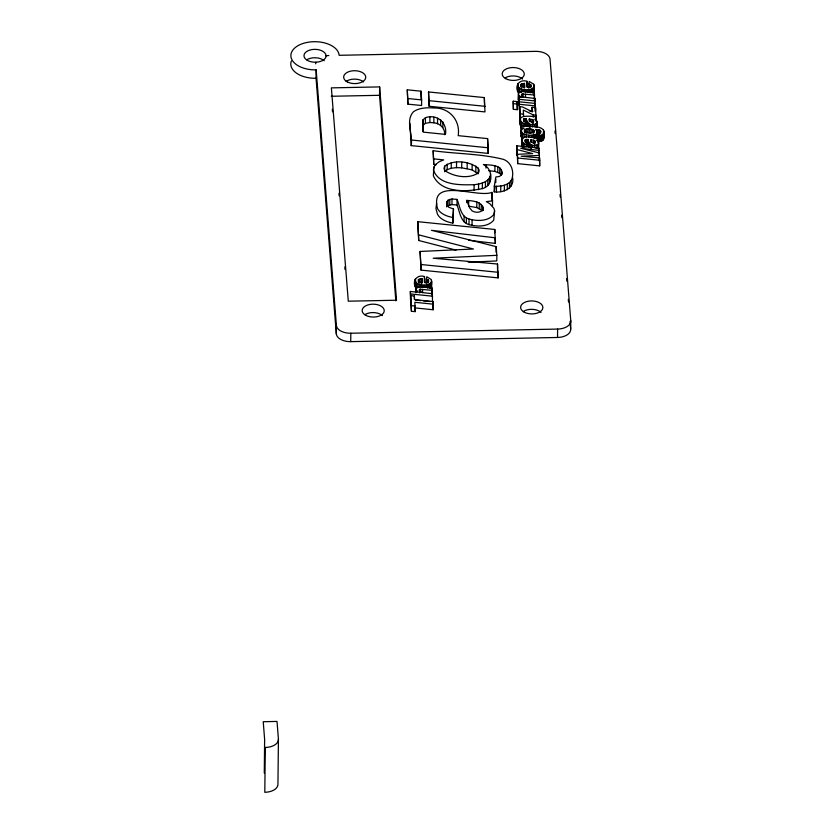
<?xml version="1.0" encoding="UTF-8"?>
<svg xmlns="http://www.w3.org/2000/svg" width="834" height="834" viewBox="0 0 834 834"><rect width="100%" height="100%" fill="white"/><g stroke="black" fill="none" stroke-linecap="round" stroke-linejoin="round"><path stroke-width="1.25" d="M264.284 773.045L264.628 739.424L263.231 721.712L277.013 721.431L278.42 739.143L277.951 783.97A13.803 8.059 0.6 0 1 264.805 792.3L265.275 747.472A13.803 8.059 0.6 0 0 278.42 739.143M316.055 78.281L316.149 69.879A24.155 14.095 0.6 0 1 290.899 56.274A24.155 14.095 0.6 0 1 313.907 41.7A24.155 14.095 0.6 0 1 339.157 55.305L535.605 51.354A13.803 8.059 0.6 0 1 550.033 59.131L570.769 320.746L570.685 329.149A13.803 8.059 0.6 0 1 557.529 337.478L350.739 341.638A13.803 8.059 0.6 0 1 336.31 333.861L316.055 78.281A24.155 14.095 0.6 0 1 291.347 61.018M336.31 333.861L336.404 325.458L316.149 69.879M350.739 341.638L350.822 333.235A13.803 8.059 0.6 0 1 336.404 325.458M395.837 300.865L379.543 95.305L379.626 86.903L331.379 87.872L348.289 301.189L396.536 300.219L379.626 86.903M407.284 89.822L407.92 104.146L421.587 105.511L421.639 99.913L420.951 91.187L407.284 89.822L407.92 104.146M411.204 145.606C413.195 134.587 404.959 120.669 413.57 111.631C419.45 107.742 426.81 107.513 433.617 107.972C449.119 107.43 460.545 120.179 458.21 135.65L487.588 138.621L488.255 153.404L411.204 145.606L409.921 123.151M432.054 294.777L431.908 287.803L418.011 286.875L416.02 288.168L415.822 289.179L418.199 292.275L410.359 291.473L410.495 299.573M410.359 291.473L411.423 311.27L415.103 311.635L414.863 302.294L433.2 304.16L433.138 309.758L414.811 307.902M411.423 311.27L410.693 295.632L414.362 295.997L414.654 299.687L432.992 301.533L433.2 304.16M414.331 299.364L414.362 295.997M416.093 288.168C411.402 281.558 417.021 274.032 424.423 276.513L424.923 282.768L428.488 281.6L428.488 280.307L426.32 279.004L426.779 276.752L431.334 279.567L431.293 288.147L431.731 280.849M415.363 287.073L415.436 278.702M415.791 292.536L415.822 289.179M415.968 292.651L416.156 282.559L415.165 279.421M468.51 240.275L495.396 243.424L494.791 229.465L417.74 221.667L418.731 240.494L456 250.117M417.25 287.97L417.302 283.487L416.156 282.559M418.731 240.494L417.74 221.667M418.324 281.975L418.345 279.734L421.994 278.671L422.296 282.57L419.293 281.798L418.345 279.734M418.824 287.605L418.856 284.248L417.302 283.487M418.929 282.549L418.96 279.182M420.951 91.187L421.087 99.288M419.346 292.859L419.919 289.273L432.106 290.295M418.783 234.886L473.451 249.012L420.096 251.451L421.076 270.122L498.127 277.889L497.523 264.024L433.2 258.217L496.835 255.329L496.147 246.635L431.459 230.309L495.448 237.826M419.877 292.63L419.919 289.273M419.982 283.299L420.034 278.817M420.18 286.917L420.2 284.675L418.856 284.248M420.586 292.546L420.617 289.189M421.076 270.122L420.096 251.451M422.629 131.157L423.036 119.783L425.455 117.719C436.453 113.685 447.66 122.556 445.439 134.378L423.203 132.116L423.036 119.783M421.514 283.153L421.556 278.671M421.608 287.219L421.629 284.978L420.2 284.675M421.941 283.153L421.994 278.671M422.557 292.692L422.598 289.325M423.109 287.386L423.13 285.145L421.629 284.978M422.974 125.381L425.392 123.328L425.455 117.719M424.37 282.121L424.423 276.513M424.683 287.428L424.714 285.186L428.905 284.446L431.355 282.538M426.278 283.487L426.32 279.004M426.257 287.323L426.278 285.082M428.52 91.948L429.156 106.272L484.971 111.912L484.335 97.588L428.52 91.948L429.156 106.272M427.279 282.726L427.31 279.359M427.644 288.189L427.675 284.832M427.998 283.164L428.04 279.797M425.392 123.328L429.864 122.515L429.927 116.916M428.467 282.549L428.488 280.307M428.864 287.803L428.905 284.446M429.906 288.397L429.948 283.914M430.74 287.751L430.782 283.268M431.616 287.344L431.668 281.736M512.649 177.725C514.63 188.526 502.985 193.102 494.218 191.851L494.281 186.243C500.88 186.503 509.897 185.575 512.191 178.142C514.025 170.72 511.023 162.088 503.413 159.367C480.509 153.571 456.49 154.009 433.18 150.704L433.763 164.486L436.234 164.736M431.845 293.412L431.908 287.803M444.803 134.743C445.075 128.353 440.05 123.349 433.836 122.786L433.899 117.187M433.763 164.486L433.18 150.704M432.512 301.793L432.377 293.704L422.306 292.567L419.2 290.899L419.377 289.502M433.826 158.877L443.709 159.899L439.174 161.775L435.869 164.225L433.899 167.081L433.357 175.786C441.269 193.081 466.196 192.06 482.323 188.609C493.707 186.065 493.342 168.833 483.376 164.486C489.985 165.247 503.111 164.329 502.005 174.389M432.992 301.533L433.138 309.758M437.527 123.766L437.579 118.157M440.623 125.361L440.686 119.762M442.823 127.498L442.885 121.889M444.626 171.741L444.689 166.143C454.113 159.242 469.406 161.16 478.289 168.218L479.216 170.449L478.57 172.742C469.01 179.373 454.196 176.86 444.939 170.678L443.969 168.447L444.689 166.143M446.711 206.915L447.003 201.599L448.098 200.17L452.018 198.972L457.063 199.42C459.972 206.342 460.524 216.559 469.062 219.05C477.204 221.208 487.827 221.573 493.78 214.578L494.614 210.898L493.937 208.396L489.704 203.621L486.326 201.63L492.519 200.869L491.851 192.383C477.455 198.356 429.27 176.36 437.496 208.469A21.965 12.812 0.6 0 0 452.914 217.486L452.852 223.095A21.965 12.812 0.6 0 1 437.433 214.077L435.963 208.698L436.609 203.256M445.471 171.064L447.16 169.688L447.222 164.09M446.951 206.081L447.003 201.599M448.098 200.17L448.035 205.779L451.955 204.57L457.001 205.018C459.92 211.94 460.462 222.167 469 224.648C477.152 226.806 487.775 227.182 493.728 220.186L494.614 210.898M449.787 204.893L449.839 199.295M447.16 169.688L451.215 168.218L451.277 162.609M451.955 204.57L452.018 198.972M446.753 203.548L448.682 207.207L453.488 208.959L452.852 223.095M451.215 168.218L456.49 167.644L456.542 162.046M457.001 205.018L457.063 199.42M478.289 168.218L478.236 173.816L472.096 169.865L461.702 167.832L461.765 162.223M464.058 221.771L464.121 216.173M466.331 223.449L466.394 217.841M466.654 202.62L466.675 200.379C472.805 200.817 484.085 201.734 483.167 210.418M467.144 168.572L467.207 162.974M468.677 200.587L468.614 206.186L476.777 207.562L481.197 210.085L481.26 204.486M469 224.648L469.062 219.05M472.096 169.865L472.159 164.267M472.034 225.493L472.096 219.884M474.056 190.298L474.119 184.7C480.561 184.043 490.486 181.802 490.58 173.722M475.839 171.689L475.891 166.081M476.777 207.562L476.839 201.953M478.539 189.641L478.591 184.033M479.206 208.594L479.269 202.996M482.323 188.609L482.375 183.011M482.584 210.752L482.636 206.269M484.335 97.588L484.575 106.929M485.409 187.223L485.471 181.614M485.972 168.103L486.003 164.736M487.588 138.621L488.255 153.404M487.786 185.544L487.848 179.935M489.433 183.668L489.485 178.059M490.34 181.593L490.402 175.995M491.851 192.383L491.977 200.41M492.467 206.467L492.519 200.869M501.359 169.667L501.307 175.265L499.743 173.357L494.896 171.408L494.958 165.81M494.75 232.822L494.791 229.465M495.782 182.594L495.823 179.237M496.418 191.893L496.47 186.295M496.094 252.243L496.147 246.635M496.835 255.329L496.783 260.938L468.208 262.23M497.752 172.263L497.815 166.654M497.481 268.506L497.523 264.024M499.743 173.357L499.806 167.749M500.723 191.591L500.786 185.992M504.341 190.861L504.393 185.263M507.249 189.714L507.312 184.105M509.47 188.13L509.522 182.531M511.065 186.138L511.117 180.54M513.233 101.195L513.369 109.296L517.268 109.692L517.33 104.083L517.132 101.592L513.233 101.195L513.369 109.296M517.132 101.592L517.268 109.692M516.767 145.794L517.007 155.176L516.767 145.794L538.774 148.014L538.931 153.769M518.3 93.94L518.988 95.545L518.925 101.154L518.237 99.548L518.498 92.918C513.963 86.204 519.478 78.823 526.9 81.263L527.401 87.507L530.966 86.34L530.966 85.047L528.798 83.744L529.256 81.503L533.812 84.307L533.77 92.887L534.198 85.589M517.841 91.823L517.914 83.442M517.059 149.567L532.676 153.602L517.434 154.3L517.674 163.641L539.692 165.862L539.556 157.897L521.177 156.239L539.358 155.405L539.171 152.924L520.687 148.264L538.962 150.412M517.674 163.641L517.434 154.3M518.446 100.372L518.508 94.763M517.633 84.161L518.633 87.299L518.571 92.908L522.178 91.406L534.375 92.543L534.521 100.633L534.375 92.543M518.915 96.963L519.04 104.928L518.915 96.963L520.979 97.161L518.988 95.545M519.29 101.811L519.436 109.9L519.29 101.811L535.24 103.416L535.376 111.516L535.24 103.416M519.676 106.606L520.187 119.45L519.676 106.606L522.24 106.867L532.446 111.766L532.092 107.325L535.584 107.68L536.116 120.826L535.824 117.052M519.728 92.71L519.77 88.227L518.633 87.299M521.688 128.061C514.453 113.57 527.067 116.26 536.293 116.666L536.46 121.337M520.28 125.329L520.531 118.178M520.802 86.715L520.823 84.474L524.461 83.41L524.774 87.309L521.761 86.538L520.823 84.474M520.708 126.872L520.343 119.731M520.823 120.93L520.468 123.776M521.302 92.355L521.333 88.988L519.77 88.227M521.406 87.289L521.438 83.921M537.346 137.016L537.461 138.34L537.576 132.095L535.522 129.458L539.64 130.073L540.849 131.647L539.077 133.023L538.576 141.28C541.078 141.634 544.404 140.32 543.841 137.235C547.98 122.692 528.443 128.134 521.177 125.517L521.302 133.45M521.5 96.817L521.521 94.576L522.386 94.002L534.573 95.034M521.354 127.852L524.179 128.144L521.938 129.374L521.24 131.084L522.605 133.231L522.543 138.84L521.187 136.682L521.177 125.517M521.187 136.682L521.386 130.198M521.813 97.588L521.844 94.232M521.573 137.777L521.625 132.179M521.719 125.819L521.75 122.452L520.76 121.264M522.345 97.37L522.386 94.002M522.47 86.924L522.511 83.556M522.167 138.934L521.928 146.086L522.167 138.934C525.952 134.326 532.968 138.986 537.94 137.422L538.107 142.093M522.657 91.667L522.678 89.426L521.333 88.988M522.345 147.628L521.99 140.487M522.501 139.445L522.115 144.532M523.074 97.286L523.106 93.919M523.21 126.674L523.241 123.307L521.75 122.452M523.45 121.545L523.794 118.897L526.348 118.678C526.171 124.256 533.197 126.726 536.846 123.015L536.888 121.243L534.709 119.314L536.481 119.095M523.585 116.426L523.283 110.057L533.26 114.925L536.179 115.217M523.345 147.691L523.398 143.208L522.407 142.02M523.981 87.893L524.033 83.41M523.773 121.139L523.794 118.897M524.075 91.969L524.106 89.728L522.678 89.426M524.419 87.893L524.461 83.41M524.117 137.516L524.148 134.159L522.605 133.231M524.263 120.888L524.294 118.647M524.44 132.168L524.461 129.927C527.151 127.956 531.529 128.499 534.062 130.521L533.479 132.356L529.527 132.846L525.264 131.793L524.461 129.927M524.888 120.794L524.909 118.553M524.847 147.43L524.888 144.063L523.398 143.208M525.149 132.7L525.191 129.343M525.139 126.08L525.337 121.41L523.961 120.909L523.481 119.304M525.483 97.474L525.524 94.117M525.576 92.136L525.608 89.895L524.106 89.728M525.097 142.301L525.441 139.653L527.995 139.434C527.818 145.012 534.844 147.482 538.493 143.771L538.535 141.999L536.356 140.07L538.128 139.851M525.284 125.892L525.337 121.41M525.41 141.895L525.441 139.653M525.91 141.644L525.931 139.403M527.151 121.045L527.088 126.653L526.296 124.287L526.348 118.678M526.223 137.068L526.244 134.827L524.148 134.159M526.296 133.398L526.348 128.916M526.838 86.861L526.9 81.263M526.525 142.666L526.556 139.309M527.161 92.167L527.182 89.926L531.373 89.186L533.833 87.289M526.786 146.836L526.973 142.155L525.608 141.665L525.118 140.06M527.807 126.184L527.839 122.827M527.807 133.242L527.849 128.759M528.798 141.801L528.735 147.399L527.943 145.033L527.995 139.434M528.339 126.831L528.37 123.463M528.746 88.227L528.798 83.744M528.735 92.063L528.756 89.822M528.693 137.464L528.714 135.223L526.244 134.827M528.996 126.184L529.017 123.943M529.298 133.294L529.34 128.811M529.319 121.795L529.1 118.949L532.697 119.7L533.823 121.18L532.822 122.264L531.321 122.264L529.34 119.554M529.757 87.466L529.788 84.109M529.454 146.94L529.486 143.573M529.642 121.253L529.673 119.012M529.746 127.654L529.778 124.287M530.122 92.939L530.153 89.572M530.487 86.788L530.518 84.547M529.976 147.587L530.017 144.219M530.945 87.289L530.966 85.047M530.622 126.768L530.643 124.527M530.632 148.056L530.664 144.699M530.851 133.503L530.893 129.02M530.966 142.541L530.747 139.705L534.344 140.456L535.459 141.936L534.469 143.021L532.957 143.021L530.987 140.3M531.341 92.543L531.373 89.186M531.289 142.009L531.31 139.768M531.394 148.4L531.425 145.043M531.373 137.558L531.394 135.317L536.116 134.347L537.576 132.095M531.967 122.765L531.998 119.408M532.05 111.808L532.092 107.325M532.373 93.137L532.426 88.654M532.28 132.752L532.311 129.395M532.269 147.524L532.29 145.283M532.676 126.935L532.697 124.693M532.665 123.067L532.697 119.7M533.207 92.491L533.26 88.008M532.853 137.474L532.874 135.223M533.228 123.495L533.27 120.127M533.239 117.167L533.26 114.925M533.812 84.307L534.146 91.198M533.343 133.273L533.374 129.906M534.083 92.084L534.146 86.475M533.614 143.521L533.645 140.164M534.114 138.402L534.146 135.035M534.041 132.762L534.062 130.521M534.323 147.691L534.344 145.45M534.302 143.823L534.344 140.456M534.5 126.705L534.521 124.464M534.813 101.8L534.844 98.443L524.492 97.234L522.324 96.223L521.521 94.576M535.011 104.302L534.844 98.443M534.875 144.24L534.907 140.883M535.199 138.11L535.23 134.743M535.543 111.047L535.584 107.68M535.908 127.237L535.949 123.88M536.074 137.714L536.116 134.347M536.241 121.149L536.293 116.666M536.126 148.588L536.168 145.22M536.742 138.35L536.794 133.867M536.794 127.498L536.888 121.243M537.086 121.962L537.023 127.56L536.825 126.851M536.971 134.107L537.002 130.74M537.211 137.818L537.263 133.336M537.357 135.89L537.409 131.407M537.555 147.993L537.596 144.636M537.888 141.905L537.94 137.422M538.535 141.999L538.43 149.369L538.733 142.718M538.827 129.833L538.764 135.431L539.577 135.681M538.722 153.623L538.774 148.014M539.077 133.023L538.576 141.28M539.202 141.29L539.254 135.681L542.986 134.608L543.893 131.636M539.306 161.014L539.358 155.405M539.608 133.44L539.64 130.073M539.556 157.897L539.692 165.862M540.182 132.627L540.213 130.385M540.432 141.196L540.495 135.598M540.63 133.179L540.651 130.938M541.464 140.988L541.527 135.389M542.298 140.665L542.35 135.056M542.924 140.216L542.986 134.608M543.382 139.643L543.539 130.073M543.685 138.955L543.747 133.357M557.529 337.478L557.623 329.076A13.803 8.059 0.6 0 0 570.769 320.746M415.051 285.833L415.895 283.664M517.528 90.572L518.362 88.404M452.914 217.486L453.488 208.959M526.973 142.155L526.817 144.595L524.888 144.063M315.669 63.832L315.909 62.196M433.899 167.081L433.419 170.178C439.278 185.648 460.264 185.023 474.119 184.7M494.281 186.243L495.844 176.996L499.42 176.464L501.39 174.942L502.026 172.148M494.218 191.851L495 187.223M483.199 208.177L482.876 209.803C480.374 212.972 475.411 212.795 472.159 210.95L469.615 207.854L466.675 200.379M521.323 135.796L521.886 134.983M326.021 55.784L328.815 55.513M331.286 96.275L379.543 95.305M350.822 333.235L557.623 329.076M525.608 89.895L527.182 89.926M538.628 135.671L539.254 135.681M423.13 285.145L424.714 285.186M528.714 135.223L531.394 135.317M456.49 167.644L461.702 167.832M429.864 122.515L433.836 122.786M524.857 124.151L526.296 124.287M526.494 144.907L527.943 145.033M513.421 103.687L517.33 104.083M407.982 98.548L421.639 99.913M517.737 158.033L539.744 160.253M421.139 264.524L498.179 272.291M411.485 305.661L415.165 306.026M519.102 99.329L535.042 100.935M519.488 104.302L535.438 105.908M429.208 100.674L485.023 106.314M529.246 110.891L532.926 111.266M520.249 113.841L523.616 114.185M411.266 139.997L488.317 147.795M410.557 293.964L432.565 296.195M415.676 300.094L420.857 300.615M423.443 300.876L429.917 301.533M488.505 170.647L494.896 171.408M523.241 123.307L525.17 123.839M538.472 147.597L538.67 148.316M489.923 176.933L490.517 179.32M543.476 135.681L543.841 137.235M554.975 130.99L555.183 133.586M560.01 194.458L560.208 197.043M561.647 215.182L561.855 217.768M566.682 278.639L566.88 281.235M568.319 299.364L568.527 301.96M570.07 321.382L570.685 329.149M495.01 238.649L495.396 243.424M497.471 269.622L498.127 277.889M414.905 309.143L415.103 311.635M332.318 109.202L332.516 111.787M338.979 193.238L339.177 195.823M344.817 266.932L345.026 269.518M364.948 314.616A11.04 6.443 0.6 0 1 382.41 315.606M523.418 311.395A11.144 6.505 0.6 0 1 541.037 312.385M346.079 81.419A11.04 6.443 0.6 0 1 363.593 81.888M306.776 59.798A11.04 6.443 0.6 0 1 324.238 60.778M505.081 77.927A11.04 6.443 0.6 0 1 522.522 79.032M326.052 55.565L325.813 57.244A11.04 6.443 0.6 0 1 318.379 61.945L315.533 62.227A11.04 6.443 0.6 0 1 303.993 56.014A11.04 6.443 0.6 0 1 314.512 49.352A11.04 6.443 0.6 0 1 326.052 55.565M365.761 315.325A11.04 6.443 0.6 0 0 383.984 312.062A11.04 6.443 0.6 0 0 369.848 304.452A11.04 6.443 0.6 0 0 365.761 315.325M524.242 312.177A11.144 6.505 0.6 0 0 542.621 308.893A11.144 6.505 0.6 0 0 528.36 301.21A11.144 6.505 0.6 0 0 524.242 312.177M347.684 82.086A11.04 6.443 0.6 0 0 365.584 78.292A11.04 6.443 0.6 0 0 350.822 71.099A11.04 6.443 0.6 0 0 347.684 82.086M505.696 78.636A11.04 6.443 0.6 0 0 523.992 75.508A11.04 6.443 0.6 0 0 510.022 67.794A11.04 6.443 0.6 0 0 505.696 78.636"/></g></svg>
